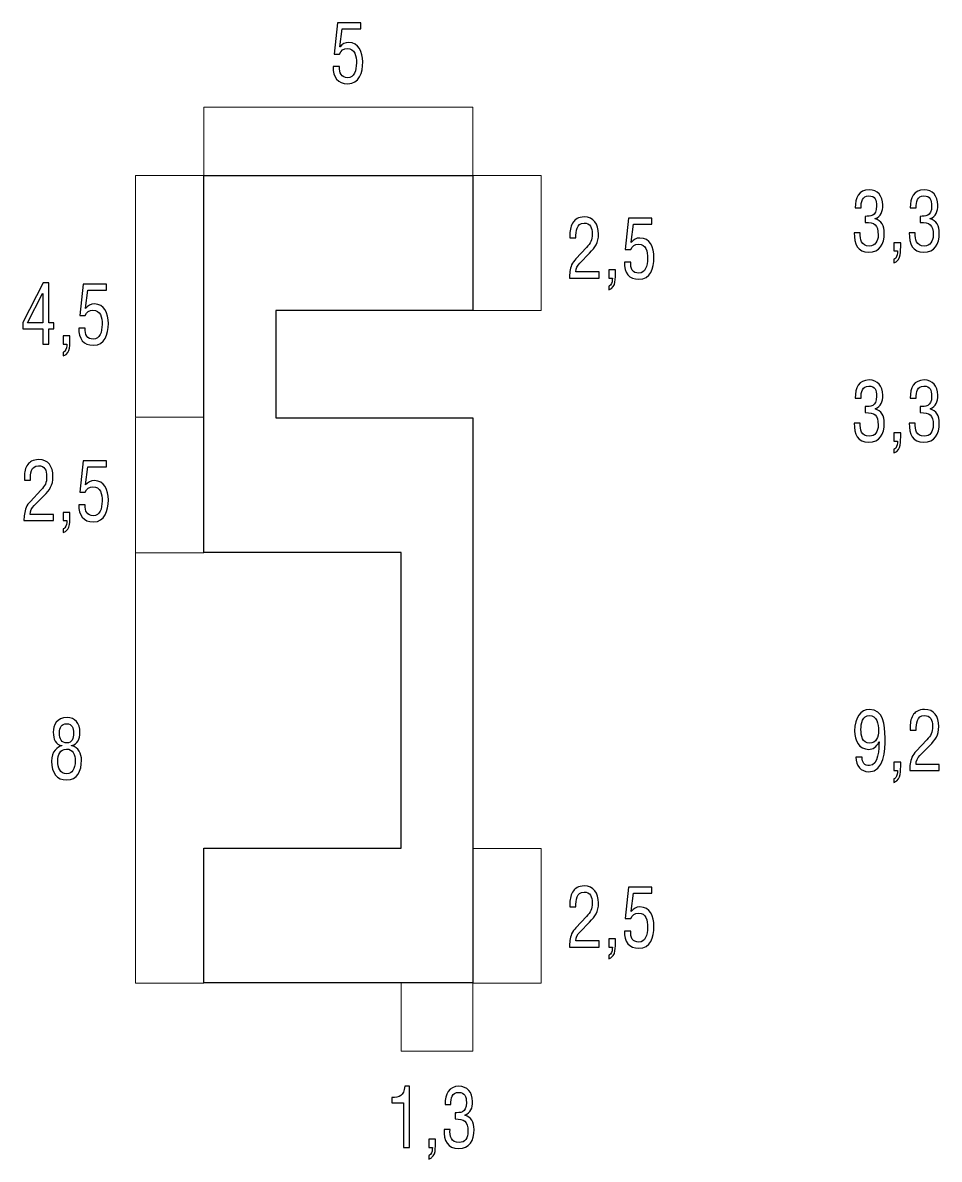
# Model space of a CAD drawing. Header units: millimetres. Extents: x -187 to 68, y -53 to 125.
# Drawn here: x -35.08 to -11.28, y 95.48 to 124.99 of the extents above; entities that cross this region are included whole.
import ezdxf

# ---------------------------------------------------------------- set-up
doc = ezdxf.new("R2010")
doc.units = ezdxf.units.MM
doc.header["$MEASUREMENT"] = 0
doc.layers.add('ESQUEMA', color=7, linetype='Continuous')

msp = doc.modelspace()

# ---------------------------------------------------------------- linework, layer by layer
at = {"layer": 'ESQUEMA', "color": 250}
for points, knots in [([(-26.8567, 123.8543), (-26.8641, 123.685), (-26.807, 123.5668), (-26.6451, 123.5668), (-26.6451, 123.5668), (-26.4775, 123.5668), (-26.4165, 123.7527), (-26.4165, 123.9496), (-26.4165, 123.9496), (-26.4165, 124.1316), (-26.4525, 124.3218), (-26.6549, 124.3218), (-26.6549, 124.3218), (-26.7498, 124.3218), (-26.8169, 124.2752), (-26.8546, 124.1778), (-26.8546, 124.1778), (-26.8546, 124.1778), (-26.9961, 124.1778), (-26.9961, 124.1778), (-26.9961, 124.1778), (-26.9961, 124.1778), (-26.9118, 124.9945), (-26.9118, 124.9945), (-26.9118, 124.9945), (-26.9118, 124.9945), (-26.3043, 124.9945), (-26.3043, 124.9945), (-26.3043, 124.9945), (-26.3043, 124.9945), (-26.3043, 124.8358), (-26.3043, 124.8358), (-26.3043, 124.8358), (-26.3043, 124.8358), (-26.7844, 124.8358), (-26.7844, 124.8358), (-26.7844, 124.8358), (-26.7844, 124.8358), (-26.8472, 124.3704), (-26.8472, 124.3704), (-26.8472, 124.3704), (-26.8472, 124.3704), (-26.8433, 124.3662), (-26.8433, 124.3662), (-26.8433, 124.3662), (-26.7805, 124.4424), (-26.716, 124.4805), (-26.6165, 124.4805), (-26.6165, 124.4805), (-26.3537, 124.4784), (-26.2524, 124.2353), (-26.2524, 123.9771), (-26.2524, 123.9771), (-26.2524, 123.6956), (-26.3459, 123.4081), (-26.6415, 123.4081), (-26.6415, 123.4081), (-26.8945, 123.4081), (-27.0321, 123.5749), (-27.0208, 123.8543), (-27.0208, 123.8543), (-27.0208, 123.8543), (-26.8567, 123.8543), (-26.8567, 123.8543)], [0, 0, 0, 0, 0.0588235, 0.0588235, 0.0588235, 0.0588235, 0.1176471, 0.1176471, 0.1176471, 0.1176471, 0.1764706, 0.1764706, 0.1764706, 0.1764706, 0.2352941, 0.2352941, 0.2352941, 0.2352941, 0.2941176, 0.2941176, 0.2941176, 0.2941176, 0.3529412, 0.3529412, 0.3529412, 0.3529412, 0.4117647, 0.4117647, 0.4117647, 0.4117647, 0.4705882, 0.4705882, 0.4705882, 0.4705882, 0.5294118, 0.5294118, 0.5294118, 0.5294118, 0.5882353, 0.5882353, 0.5882353, 0.5882353, 0.6470588, 0.6470588, 0.6470588, 0.6470588, 0.7058824, 0.7058824, 0.7058824, 0.7058824, 0.7647059, 0.7647059, 0.7647059, 0.7647059, 0.8235294, 0.8235294, 0.8235294, 0.8235294, 0.8823529, 0.8823529, 0.8823529, 0.8823529, 1, 1, 1, 1]), ([(-23.3896, 121.0247), (-23.3896, 121.0247), (-30.3802, 121.0247), (-30.3802, 121.0247), (-30.3802, 121.0247), (-30.3802, 121.0247), (-30.3802, 111.2319), (-30.3802, 111.2319), (-30.3802, 111.2319), (-30.3802, 111.2319), (-25.254, 111.2319), (-25.254, 111.2319), (-25.254, 111.2319), (-25.254, 111.2319), (-25.254, 103.553), (-25.254, 103.553), (-25.254, 103.553), (-25.254, 103.553), (-30.3802, 103.553), (-30.3802, 103.553), (-30.3802, 103.553), (-30.3802, 103.553), (-30.3802, 100.0549), (-30.3802, 100.0549), (-30.3802, 100.0549), (-30.3802, 100.0549), (-23.3903, 100.0549), (-23.3903, 100.0549), (-23.3903, 100.0549), (-23.3903, 100.0549), (-23.3903, 114.7336), (-23.3903, 114.7336), (-23.3903, 114.7336), (-23.3903, 114.7336), (-28.5119, 114.7336), (-28.5119, 114.7336), (-28.5119, 114.7336), (-28.5119, 114.7336), (-28.5119, 117.5198), (-28.5119, 117.5198), (-28.5119, 117.5198), (-28.5119, 117.5198), (-23.3896, 117.5198), (-23.3896, 117.5198), (-23.3896, 117.5198), (-23.3896, 117.5198), (-23.3896, 121.0247), (-23.3896, 121.0247)], [0, 0, 0, 0, 0.0769231, 0.0769231, 0.0769231, 0.0769231, 0.1538462, 0.1538462, 0.1538462, 0.1538462, 0.2307692, 0.2307692, 0.2307692, 0.2307692, 0.3076923, 0.3076923, 0.3076923, 0.3076923, 0.3846154, 0.3846154, 0.3846154, 0.3846154, 0.4615385, 0.4615385, 0.4615385, 0.4615385, 0.5384615, 0.5384615, 0.5384615, 0.5384615, 0.6153846, 0.6153846, 0.6153846, 0.6153846, 0.6923077, 0.6923077, 0.6923077, 0.6923077, 0.7692308, 0.7692308, 0.7692308, 0.7692308, 0.8461538, 0.8461538, 0.8461538, 0.8461538, 1, 1, 1, 1]), ([(-13.2014, 119.9652), (-13.0758, 119.9736), (-12.9061, 119.944), (-12.9061, 120.2361), (-12.9061, 120.2361), (-12.9061, 120.3906), (-12.9478, 120.4961), (-13.1062, 120.4961), (-13.1062, 120.4961), (-13.2854, 120.4961), (-13.3101, 120.3479), (-13.3101, 120.1853), (-13.3101, 120.1853), (-13.3101, 120.1853), (-13.4603, 120.1853), (-13.4603, 120.1853), (-13.4603, 120.1853), (-13.4681, 120.4516), (-13.3616, 120.6548), (-13.1023, 120.6548), (-13.1023, 120.6548), (-12.8888, 120.6548), (-12.746, 120.5003), (-12.746, 120.2611), (-12.746, 120.2611), (-12.746, 120.09), (-12.7936, 119.9652), (-12.946, 119.9059), (-12.946, 119.9059), (-12.946, 119.9059), (-12.946, 119.9017), (-12.946, 119.9017), (-12.946, 119.9017), (-12.7805, 119.8614), (-12.7082, 119.7154), (-12.7082, 119.5358), (-12.7082, 119.5358), (-12.7082, 119.2395), (-12.8261, 119.0366), (-13.11, 119.0366), (-13.11, 119.0366), (-13.3958, 119.0366), (-13.4928, 119.2458), (-13.4875, 119.5337), (-13.4875, 119.5337), (-13.4875, 119.5337), (-13.3309, 119.5337), (-13.3309, 119.5337), (-13.3309, 119.5337), (-13.3443, 119.3644), (-13.3005, 119.195), (-13.0966, 119.195), (-13.0966, 119.195), (-12.9404, 119.195), (-12.8663, 119.3157), (-12.8663, 119.4787), (-12.8663, 119.4787), (-12.8663, 119.7556), (-12.9612, 119.8085), (-13.2014, 119.8064), (-13.2014, 119.8064), (-13.2014, 119.8064), (-13.2014, 119.9652), (-13.2014, 119.9652)], [0, 0, 0, 0, 0.0588235, 0.0588235, 0.0588235, 0.0588235, 0.1176471, 0.1176471, 0.1176471, 0.1176471, 0.1764706, 0.1764706, 0.1764706, 0.1764706, 0.2352941, 0.2352941, 0.2352941, 0.2352941, 0.2941176, 0.2941176, 0.2941176, 0.2941176, 0.3529412, 0.3529412, 0.3529412, 0.3529412, 0.4117647, 0.4117647, 0.4117647, 0.4117647, 0.4705882, 0.4705882, 0.4705882, 0.4705882, 0.5294118, 0.5294118, 0.5294118, 0.5294118, 0.5882353, 0.5882353, 0.5882353, 0.5882353, 0.6470588, 0.6470588, 0.6470588, 0.6470588, 0.7058824, 0.7058824, 0.7058824, 0.7058824, 0.7647059, 0.7647059, 0.7647059, 0.7647059, 0.8235294, 0.8235294, 0.8235294, 0.8235294, 0.8823529, 0.8823529, 0.8823529, 0.8823529, 1, 1, 1, 1]), ([(-11.7727, 119.9652), (-11.6471, 119.9736), (-11.4775, 119.944), (-11.4775, 120.2361), (-11.4775, 120.2361), (-11.4775, 120.3906), (-11.5191, 120.4961), (-11.6771, 120.4961), (-11.6771, 120.4961), (-11.8563, 120.4961), (-11.8814, 120.3479), (-11.8814, 120.1853), (-11.8814, 120.1853), (-11.8814, 120.1853), (-12.0317, 120.1853), (-12.0317, 120.1853), (-12.0317, 120.1853), (-12.0394, 120.4516), (-11.9329, 120.6548), (-11.6736, 120.6548), (-11.6736, 120.6548), (-11.4602, 120.6548), (-11.3173, 120.5003), (-11.3173, 120.2611), (-11.3173, 120.2611), (-11.3173, 120.09), (-11.3649, 119.9652), (-11.5173, 119.9059), (-11.5173, 119.9059), (-11.5173, 119.9059), (-11.5173, 119.9017), (-11.5173, 119.9017), (-11.5173, 119.9017), (-11.3519, 119.8614), (-11.2792, 119.7154), (-11.2792, 119.5358), (-11.2792, 119.5358), (-11.2792, 119.2395), (-11.3974, 119.0366), (-11.681, 119.0366), (-11.681, 119.0366), (-11.9671, 119.0366), (-12.0641, 119.2458), (-12.0588, 119.5337), (-12.0588, 119.5337), (-12.0588, 119.5337), (-11.9022, 119.5337), (-11.9022, 119.5337), (-11.9022, 119.5337), (-11.9156, 119.3644), (-11.8719, 119.195), (-11.668, 119.195), (-11.668, 119.195), (-11.5117, 119.195), (-11.4372, 119.3157), (-11.4372, 119.4787), (-11.4372, 119.4787), (-11.4372, 119.7556), (-11.5325, 119.8085), (-11.7727, 119.8064), (-11.7727, 119.8064), (-11.7727, 119.8064), (-11.7727, 119.9652), (-11.7727, 119.9652)], [0, 0, 0, 0, 0.0588235, 0.0588235, 0.0588235, 0.0588235, 0.1176471, 0.1176471, 0.1176471, 0.1176471, 0.1764706, 0.1764706, 0.1764706, 0.1764706, 0.2352941, 0.2352941, 0.2352941, 0.2352941, 0.2941176, 0.2941176, 0.2941176, 0.2941176, 0.3529412, 0.3529412, 0.3529412, 0.3529412, 0.4117647, 0.4117647, 0.4117647, 0.4117647, 0.4705882, 0.4705882, 0.4705882, 0.4705882, 0.5294118, 0.5294118, 0.5294118, 0.5294118, 0.5882353, 0.5882353, 0.5882353, 0.5882353, 0.6470588, 0.6470588, 0.6470588, 0.6470588, 0.7058824, 0.7058824, 0.7058824, 0.7058824, 0.7647059, 0.7647059, 0.7647059, 0.7647059, 0.8235294, 0.8235294, 0.8235294, 0.8235294, 0.8823529, 0.8823529, 0.8823529, 0.8823529, 1, 1, 1, 1]), ([(-20.6173, 118.752), (-20.6858, 118.6843), (-20.7165, 118.6208), (-20.7203, 118.5213), (-20.7203, 118.5213), (-20.7203, 118.5213), (-20.1164, 118.5213), (-20.1164, 118.5213), (-20.1164, 118.5213), (-20.1164, 118.5213), (-20.1164, 118.3625), (-20.1164, 118.3625), (-20.1164, 118.3625), (-20.1164, 118.3625), (-20.8844, 118.3625), (-20.8844, 118.3625), (-20.8844, 118.3625), (-20.8823, 118.4768), (-20.8689, 118.5932), (-20.8272, 118.7054), (-20.8272, 118.7054), (-20.8061, 118.7605), (-20.7567, 118.8197), (-20.7143, 118.8638), (-20.7143, 118.8638), (-20.7143, 118.8638), (-20.442, 119.1559), (-20.442, 119.1559), (-20.442, 119.1559), (-20.3316, 119.2745), (-20.2935, 119.338), (-20.2935, 119.5115), (-20.2935, 119.5115), (-20.2935, 119.672), (-20.3432, 119.7906), (-20.5051, 119.7906), (-20.5051, 119.7906), (-20.7013, 119.7906), (-20.7182, 119.5768), (-20.7143, 119.4099), (-20.7143, 119.4099), (-20.7143, 119.4099), (-20.8727, 119.4099), (-20.8727, 119.4099), (-20.8727, 119.4099), (-20.8727, 119.4099), (-20.8727, 119.5073), (-20.8727, 119.5073), (-20.8727, 119.5073), (-20.8727, 119.6234), (-20.8459, 119.7334), (-20.7814, 119.8244), (-20.7814, 119.8244), (-20.7376, 119.8752), (-20.6572, 119.9493), (-20.4974, 119.9493), (-20.4974, 119.9493), (-20.2536, 119.9493), (-20.1294, 119.7694), (-20.1294, 119.5073), (-20.1294, 119.5073), (-20.1294, 119.2745), (-20.2134, 119.1602), (-20.3602, 119.012), (-20.3602, 119.012), (-20.3602, 119.012), (-20.6173, 118.752), (-20.6173, 118.752)], [0, 0, 0, 0, 0.0555556, 0.0555556, 0.0555556, 0.0555556, 0.1111111, 0.1111111, 0.1111111, 0.1111111, 0.1666667, 0.1666667, 0.1666667, 0.1666667, 0.2222222, 0.2222222, 0.2222222, 0.2222222, 0.2777778, 0.2777778, 0.2777778, 0.2777778, 0.3333333, 0.3333333, 0.3333333, 0.3333333, 0.3888889, 0.3888889, 0.3888889, 0.3888889, 0.4444444, 0.4444444, 0.4444444, 0.4444444, 0.5, 0.5, 0.5, 0.5, 0.5555556, 0.5555556, 0.5555556, 0.5555556, 0.6111111, 0.6111111, 0.6111111, 0.6111111, 0.6666667, 0.6666667, 0.6666667, 0.6666667, 0.7222222, 0.7222222, 0.7222222, 0.7222222, 0.7777778, 0.7777778, 0.7777778, 0.7777778, 0.8333333, 0.8333333, 0.8333333, 0.8333333, 0.8888889, 0.8888889, 0.8888889, 0.8888889, 1, 1, 1, 1]), ([(-19.2934, 118.7773), (-19.3008, 118.608), (-19.2436, 118.4898), (-19.0817, 118.4898), (-19.0817, 118.4898), (-18.9145, 118.4898), (-18.8534, 118.6757), (-18.8534, 118.8725), (-18.8534, 118.8725), (-18.8534, 119.0546), (-18.8894, 119.2447), (-19.0916, 119.2447), (-19.0916, 119.2447), (-19.1868, 119.2447), (-19.2535, 119.1981), (-19.2916, 119.1008), (-19.2916, 119.1008), (-19.2916, 119.1008), (-19.4327, 119.1008), (-19.4327, 119.1008), (-19.4327, 119.1008), (-19.4327, 119.1008), (-19.3487, 119.9175), (-19.3487, 119.9175), (-19.3487, 119.9175), (-19.3487, 119.9175), (-18.7409, 119.9175), (-18.7409, 119.9175), (-18.7409, 119.9175), (-18.7409, 119.9175), (-18.7409, 119.7587), (-18.7409, 119.7587), (-18.7409, 119.7587), (-18.7409, 119.7587), (-19.221, 119.7587), (-19.221, 119.7587), (-19.221, 119.7587), (-19.221, 119.7587), (-19.2842, 119.2934), (-19.2842, 119.2934), (-19.2842, 119.2934), (-19.2842, 119.2934), (-19.2803, 119.2892), (-19.2803, 119.2892), (-19.2803, 119.2892), (-19.2172, 119.3654), (-19.1526, 119.4035), (-19.0531, 119.4035), (-19.0531, 119.4035), (-18.7903, 119.4013), (-18.6894, 119.1583), (-18.6894, 118.9001), (-18.6894, 118.9001), (-18.6894, 118.6185), (-18.7829, 118.331), (-19.0782, 118.331), (-19.0782, 118.331), (-19.3315, 118.331), (-19.4687, 118.4979), (-19.4574, 118.7773), (-19.4574, 118.7773), (-19.4574, 118.7773), (-19.2934, 118.7773), (-19.2934, 118.7773)], [0, 0, 0, 0, 0.0588235, 0.0588235, 0.0588235, 0.0588235, 0.1176471, 0.1176471, 0.1176471, 0.1176471, 0.1764706, 0.1764706, 0.1764706, 0.1764706, 0.2352941, 0.2352941, 0.2352941, 0.2352941, 0.2941176, 0.2941176, 0.2941176, 0.2941176, 0.3529412, 0.3529412, 0.3529412, 0.3529412, 0.4117647, 0.4117647, 0.4117647, 0.4117647, 0.4705882, 0.4705882, 0.4705882, 0.4705882, 0.5294118, 0.5294118, 0.5294118, 0.5294118, 0.5882353, 0.5882353, 0.5882353, 0.5882353, 0.6470588, 0.6470588, 0.6470588, 0.6470588, 0.7058824, 0.7058824, 0.7058824, 0.7058824, 0.7647059, 0.7647059, 0.7647059, 0.7647059, 0.8235294, 0.8235294, 0.8235294, 0.8235294, 0.8823529, 0.8823529, 0.8823529, 0.8823529, 1, 1, 1, 1]), ([(-12.4549, 119.0682), (-12.4549, 119.0682), (-12.4549, 119.2799), (-12.4549, 119.2799), (-12.4549, 119.2799), (-12.4549, 119.2799), (-12.2813, 119.2799), (-12.2813, 119.2799), (-12.2813, 119.2799), (-12.2813, 119.2457), (-12.2795, 119.1106), (-12.2869, 119.0301), (-12.2869, 119.0301), (-12.2887, 118.9433), (-12.312, 118.8544), (-12.3804, 118.8015), (-12.3804, 118.8015), (-12.4016, 118.7825), (-12.4281, 118.7698), (-12.4549, 118.7595), (-12.4549, 118.7595), (-12.4549, 118.7595), (-12.4549, 118.8544), (-12.4549, 118.8544), (-12.4549, 118.8544), (-12.4415, 118.8566), (-12.4224, 118.8671), (-12.4108, 118.882), (-12.4108, 118.882), (-12.3691, 118.9328), (-12.3614, 119.0026), (-12.3614, 119.0682), (-12.3614, 119.0682), (-12.3614, 119.0682), (-12.4549, 119.0682), (-12.4549, 119.0682)], [0, 0, 0, 0, 0.1, 0.1, 0.1, 0.1, 0.2, 0.2, 0.2, 0.2, 0.3, 0.3, 0.3, 0.3, 0.4, 0.4, 0.4, 0.4, 0.5, 0.5, 0.5, 0.5, 0.6, 0.6, 0.6, 0.6, 0.7, 0.7, 0.7, 0.7, 0.8, 0.8, 0.8, 0.8, 1, 1, 1, 1]), ([(-19.8632, 118.3627), (-19.8632, 118.3627), (-19.8632, 118.5743), (-19.8632, 118.5743), (-19.8632, 118.5743), (-19.8632, 118.5743), (-19.6896, 118.5743), (-19.6896, 118.5743), (-19.6896, 118.5743), (-19.6896, 118.5401), (-19.6879, 118.405), (-19.6953, 118.3246), (-19.6953, 118.3246), (-19.697, 118.2378), (-19.7203, 118.1489), (-19.7888, 118.096), (-19.7888, 118.096), (-19.8099, 118.0769), (-19.8364, 118.0642), (-19.8632, 118.054), (-19.8632, 118.054), (-19.8632, 118.054), (-19.8632, 118.1489), (-19.8632, 118.1489), (-19.8632, 118.1489), (-19.8498, 118.151), (-19.8307, 118.1616), (-19.8191, 118.1764), (-19.8191, 118.1764), (-19.7775, 118.2272), (-19.7697, 118.297), (-19.7697, 118.3627), (-19.7697, 118.3627), (-19.7697, 118.3627), (-19.8632, 118.3627), (-19.8632, 118.3627)], [0, 0, 0, 0, 0.1, 0.1, 0.1, 0.1, 0.2, 0.2, 0.2, 0.2, 0.3, 0.3, 0.3, 0.3, 0.4, 0.4, 0.4, 0.4, 0.5, 0.5, 0.5, 0.5, 0.6, 0.6, 0.6, 0.6, 0.7, 0.7, 0.7, 0.7, 0.8, 0.8, 0.8, 0.8, 1, 1, 1, 1]), ([(-34.5501, 118.2353), (-34.5501, 118.2353), (-34.4054, 118.2353), (-34.4054, 118.2353), (-34.4054, 118.2353), (-34.4054, 118.2353), (-34.4054, 117.203), (-34.4054, 117.203), (-34.4054, 117.203), (-34.4054, 117.203), (-34.2774, 117.203), (-34.2774, 117.203), (-34.2774, 117.203), (-34.2774, 117.203), (-34.2774, 117.0443), (-34.2774, 117.0443), (-34.2774, 117.0443), (-34.2774, 117.0443), (-34.4054, 117.0443), (-34.4054, 117.0443), (-34.4054, 117.0443), (-34.4054, 117.0443), (-34.4054, 116.6488), (-34.4054, 116.6488), (-34.4054, 116.6488), (-34.4054, 116.6488), (-34.5635, 116.6488), (-34.5635, 116.6488), (-34.5635, 116.6488), (-34.5635, 116.6488), (-34.5635, 117.0443), (-34.5635, 117.0443), (-34.5635, 117.0443), (-34.5635, 117.0443), (-35.0835, 117.0443), (-35.0835, 117.0443), (-35.0835, 117.0443), (-35.0835, 117.0443), (-35.0835, 117.2073), (-35.0835, 117.2073), (-35.0835, 117.2073), (-35.0835, 117.2073), (-34.5501, 118.2353), (-34.5501, 118.2353)], [0, 0, 0, 0, 0.0833333, 0.0833333, 0.0833333, 0.0833333, 0.1666667, 0.1666667, 0.1666667, 0.1666667, 0.25, 0.25, 0.25, 0.25, 0.3333333, 0.3333333, 0.3333333, 0.3333333, 0.4166667, 0.4166667, 0.4166667, 0.4166667, 0.5, 0.5, 0.5, 0.5, 0.5833333, 0.5833333, 0.5833333, 0.5833333, 0.6666667, 0.6666667, 0.6666667, 0.6666667, 0.75, 0.75, 0.75, 0.75, 0.8333333, 0.8333333, 0.8333333, 0.8333333, 1, 1, 1, 1]), ([(-33.4624, 117.0634), (-33.4698, 116.894), (-33.4126, 116.7758), (-33.2507, 116.7758), (-33.2507, 116.7758), (-33.0835, 116.7758), (-33.0224, 116.9618), (-33.0224, 117.1586), (-33.0224, 117.1586), (-33.0224, 117.3406), (-33.0584, 117.5308), (-33.2606, 117.5308), (-33.2606, 117.5308), (-33.3558, 117.5308), (-33.4225, 117.4842), (-33.4606, 117.3868), (-33.4606, 117.3868), (-33.4606, 117.3868), (-33.6017, 117.3868), (-33.6017, 117.3868), (-33.6017, 117.3868), (-33.6017, 117.3868), (-33.5177, 118.2035), (-33.5177, 118.2035), (-33.5177, 118.2035), (-33.5177, 118.2035), (-32.9099, 118.2035), (-32.9099, 118.2035), (-32.9099, 118.2035), (-32.9099, 118.2035), (-32.9099, 118.0448), (-32.9099, 118.0448), (-32.9099, 118.0448), (-32.9099, 118.0448), (-33.39, 118.0448), (-33.39, 118.0448), (-33.39, 118.0448), (-33.39, 118.0448), (-33.4532, 117.5795), (-33.4532, 117.5795), (-33.4532, 117.5795), (-33.4532, 117.5795), (-33.4493, 117.5752), (-33.4493, 117.5752), (-33.4493, 117.5752), (-33.3862, 117.6514), (-33.3216, 117.6895), (-33.2221, 117.6895), (-33.2221, 117.6895), (-32.9593, 117.6874), (-32.8584, 117.4444), (-32.8584, 117.1861), (-32.8584, 117.1861), (-32.8584, 116.9046), (-32.9519, 116.6171), (-33.2472, 116.6171), (-33.2472, 116.6171), (-33.5005, 116.6171), (-33.6377, 116.784), (-33.6264, 117.0634), (-33.6264, 117.0634), (-33.6264, 117.0634), (-33.4624, 117.0634), (-33.4624, 117.0634)], [0, 0, 0, 0, 0.0588235, 0.0588235, 0.0588235, 0.0588235, 0.1176471, 0.1176471, 0.1176471, 0.1176471, 0.1764706, 0.1764706, 0.1764706, 0.1764706, 0.2352941, 0.2352941, 0.2352941, 0.2352941, 0.2941176, 0.2941176, 0.2941176, 0.2941176, 0.3529412, 0.3529412, 0.3529412, 0.3529412, 0.4117647, 0.4117647, 0.4117647, 0.4117647, 0.4705882, 0.4705882, 0.4705882, 0.4705882, 0.5294118, 0.5294118, 0.5294118, 0.5294118, 0.5882353, 0.5882353, 0.5882353, 0.5882353, 0.6470588, 0.6470588, 0.6470588, 0.6470588, 0.7058824, 0.7058824, 0.7058824, 0.7058824, 0.7647059, 0.7647059, 0.7647059, 0.7647059, 0.8235294, 0.8235294, 0.8235294, 0.8235294, 0.8823529, 0.8823529, 0.8823529, 0.8823529, 1, 1, 1, 1]), ([(-34.9579, 117.203), (-34.9579, 117.203), (-34.5635, 117.203), (-34.5635, 117.203), (-34.5635, 117.203), (-34.5635, 117.203), (-34.5635, 117.9601), (-34.5635, 117.9601), (-34.5635, 117.9601), (-34.5635, 117.9601), (-34.5674, 117.9601), (-34.5674, 117.9601), (-34.5674, 117.9601), (-34.5674, 117.9601), (-34.9579, 117.203), (-34.9579, 117.203)], [0, 0, 0, 0, 0.2, 0.2, 0.2, 0.2, 0.4, 0.4, 0.4, 0.4, 0.6, 0.6, 0.6, 0.6, 1, 1, 1, 1]), ([(-34.0322, 116.6487), (-34.0322, 116.6487), (-34.0322, 116.8604), (-34.0322, 116.8604), (-34.0322, 116.8604), (-34.0322, 116.8604), (-33.8586, 116.8604), (-33.8586, 116.8604), (-33.8586, 116.8604), (-33.8586, 116.8262), (-33.8568, 116.6911), (-33.8642, 116.6106), (-33.8642, 116.6106), (-33.866, 116.5238), (-33.8893, 116.4349), (-33.9577, 116.382), (-33.9577, 116.382), (-33.9789, 116.363), (-34.0054, 116.3503), (-34.0322, 116.34), (-34.0322, 116.34), (-34.0322, 116.34), (-34.0322, 116.4349), (-34.0322, 116.4349), (-34.0322, 116.4349), (-34.0188, 116.4371), (-33.9997, 116.4476), (-33.9881, 116.4625), (-33.9881, 116.4625), (-33.9464, 116.5133), (-33.9387, 116.5831), (-33.9387, 116.6487), (-33.9387, 116.6487), (-33.9387, 116.6487), (-34.0322, 116.6487), (-34.0322, 116.6487)], [0, 0, 0, 0, 0.1, 0.1, 0.1, 0.1, 0.2, 0.2, 0.2, 0.2, 0.3, 0.3, 0.3, 0.3, 0.4, 0.4, 0.4, 0.4, 0.5, 0.5, 0.5, 0.5, 0.6, 0.6, 0.6, 0.6, 0.7, 0.7, 0.7, 0.7, 0.8, 0.8, 0.8, 0.8, 1, 1, 1, 1]), ([(-13.2014, 115.0263), (-13.0758, 115.0347), (-12.9061, 115.0051), (-12.9061, 115.2972), (-12.9061, 115.2972), (-12.9061, 115.4517), (-12.9478, 115.5572), (-13.1062, 115.5572), (-13.1062, 115.5572), (-13.2854, 115.5572), (-13.3101, 115.409), (-13.3101, 115.2464), (-13.3101, 115.2464), (-13.3101, 115.2464), (-13.4603, 115.2464), (-13.4603, 115.2464), (-13.4603, 115.2464), (-13.4681, 115.5127), (-13.3616, 115.7159), (-13.1023, 115.7159), (-13.1023, 115.7159), (-12.8888, 115.7159), (-12.746, 115.5614), (-12.746, 115.3222), (-12.746, 115.3222), (-12.746, 115.1511), (-12.7936, 115.0263), (-12.946, 114.967), (-12.946, 114.967), (-12.946, 114.967), (-12.946, 114.9628), (-12.946, 114.9628), (-12.946, 114.9628), (-12.7805, 114.9225), (-12.7082, 114.7765), (-12.7082, 114.5969), (-12.7082, 114.5969), (-12.7082, 114.3006), (-12.8261, 114.0978), (-13.11, 114.0978), (-13.11, 114.0978), (-13.3958, 114.0978), (-13.4928, 114.307), (-13.4875, 114.5948), (-13.4875, 114.5948), (-13.4875, 114.5948), (-13.3309, 114.5948), (-13.3309, 114.5948), (-13.3309, 114.5948), (-13.3443, 114.4255), (-13.3005, 114.2562), (-13.0966, 114.2562), (-13.0966, 114.2562), (-12.9404, 114.2562), (-12.8663, 114.3768), (-12.8663, 114.5398), (-12.8663, 114.5398), (-12.8663, 114.8167), (-12.9612, 114.8696), (-13.2014, 114.8675), (-13.2014, 114.8675), (-13.2014, 114.8675), (-13.2014, 115.0263), (-13.2014, 115.0263)], [0, 0, 0, 0, 0.0588235, 0.0588235, 0.0588235, 0.0588235, 0.1176471, 0.1176471, 0.1176471, 0.1176471, 0.1764706, 0.1764706, 0.1764706, 0.1764706, 0.2352941, 0.2352941, 0.2352941, 0.2352941, 0.2941176, 0.2941176, 0.2941176, 0.2941176, 0.3529412, 0.3529412, 0.3529412, 0.3529412, 0.4117647, 0.4117647, 0.4117647, 0.4117647, 0.4705882, 0.4705882, 0.4705882, 0.4705882, 0.5294118, 0.5294118, 0.5294118, 0.5294118, 0.5882353, 0.5882353, 0.5882353, 0.5882353, 0.6470588, 0.6470588, 0.6470588, 0.6470588, 0.7058824, 0.7058824, 0.7058824, 0.7058824, 0.7647059, 0.7647059, 0.7647059, 0.7647059, 0.8235294, 0.8235294, 0.8235294, 0.8235294, 0.8823529, 0.8823529, 0.8823529, 0.8823529, 1, 1, 1, 1]), ([(-11.7727, 115.0263), (-11.6471, 115.0347), (-11.4775, 115.0051), (-11.4775, 115.2972), (-11.4775, 115.2972), (-11.4775, 115.4517), (-11.5191, 115.5572), (-11.6771, 115.5572), (-11.6771, 115.5572), (-11.8563, 115.5572), (-11.8814, 115.409), (-11.8814, 115.2464), (-11.8814, 115.2464), (-11.8814, 115.2464), (-12.0317, 115.2464), (-12.0317, 115.2464), (-12.0317, 115.2464), (-12.0394, 115.5127), (-11.9329, 115.7159), (-11.6736, 115.7159), (-11.6736, 115.7159), (-11.4602, 115.7159), (-11.3173, 115.5614), (-11.3173, 115.3222), (-11.3173, 115.3222), (-11.3173, 115.1511), (-11.3649, 115.0263), (-11.5173, 114.967), (-11.5173, 114.967), (-11.5173, 114.967), (-11.5173, 114.9628), (-11.5173, 114.9628), (-11.5173, 114.9628), (-11.3519, 114.9225), (-11.2792, 114.7765), (-11.2792, 114.5969), (-11.2792, 114.5969), (-11.2792, 114.3006), (-11.3974, 114.0978), (-11.681, 114.0978), (-11.681, 114.0978), (-11.9671, 114.0978), (-12.0641, 114.307), (-12.0588, 114.5948), (-12.0588, 114.5948), (-12.0588, 114.5948), (-11.9022, 114.5948), (-11.9022, 114.5948), (-11.9022, 114.5948), (-11.9156, 114.4255), (-11.8719, 114.2562), (-11.668, 114.2562), (-11.668, 114.2562), (-11.5117, 114.2562), (-11.4372, 114.3768), (-11.4372, 114.5398), (-11.4372, 114.5398), (-11.4372, 114.8167), (-11.5325, 114.8696), (-11.7727, 114.8675), (-11.7727, 114.8675), (-11.7727, 114.8675), (-11.7727, 115.0263), (-11.7727, 115.0263)], [0, 0, 0, 0, 0.0588235, 0.0588235, 0.0588235, 0.0588235, 0.1176471, 0.1176471, 0.1176471, 0.1176471, 0.1764706, 0.1764706, 0.1764706, 0.1764706, 0.2352941, 0.2352941, 0.2352941, 0.2352941, 0.2941176, 0.2941176, 0.2941176, 0.2941176, 0.3529412, 0.3529412, 0.3529412, 0.3529412, 0.4117647, 0.4117647, 0.4117647, 0.4117647, 0.4705882, 0.4705882, 0.4705882, 0.4705882, 0.5294118, 0.5294118, 0.5294118, 0.5294118, 0.5882353, 0.5882353, 0.5882353, 0.5882353, 0.6470588, 0.6470588, 0.6470588, 0.6470588, 0.7058824, 0.7058824, 0.7058824, 0.7058824, 0.7647059, 0.7647059, 0.7647059, 0.7647059, 0.8235294, 0.8235294, 0.8235294, 0.8235294, 0.8823529, 0.8823529, 0.8823529, 0.8823529, 1, 1, 1, 1]), ([(-12.4549, 114.1293), (-12.4549, 114.1293), (-12.4549, 114.341), (-12.4549, 114.341), (-12.4549, 114.341), (-12.4549, 114.341), (-12.2813, 114.341), (-12.2813, 114.341), (-12.2813, 114.341), (-12.2813, 114.3068), (-12.2795, 114.1717), (-12.2869, 114.0912), (-12.2869, 114.0912), (-12.2887, 114.0044), (-12.312, 113.9155), (-12.3804, 113.8626), (-12.3804, 113.8626), (-12.4016, 113.8436), (-12.4281, 113.8309), (-12.4549, 113.8206), (-12.4549, 113.8206), (-12.4549, 113.8206), (-12.4549, 113.9155), (-12.4549, 113.9155), (-12.4549, 113.9155), (-12.4415, 113.9177), (-12.4224, 113.9282), (-12.4108, 113.9431), (-12.4108, 113.9431), (-12.3691, 113.9939), (-12.3614, 114.0637), (-12.3614, 114.1293), (-12.3614, 114.1293), (-12.3614, 114.1293), (-12.4549, 114.1293), (-12.4549, 114.1293)], [0, 0, 0, 0, 0.1, 0.1, 0.1, 0.1, 0.2, 0.2, 0.2, 0.2, 0.3, 0.3, 0.3, 0.3, 0.4, 0.4, 0.4, 0.4, 0.5, 0.5, 0.5, 0.5, 0.6, 0.6, 0.6, 0.6, 0.7, 0.7, 0.7, 0.7, 0.8, 0.8, 0.8, 0.8, 1, 1, 1, 1]), ([(-34.7863, 112.4519), (-34.8547, 112.3842), (-34.8854, 112.3207), (-34.8893, 112.2212), (-34.8893, 112.2212), (-34.8893, 112.2212), (-34.2853, 112.2212), (-34.2853, 112.2212), (-34.2853, 112.2212), (-34.2853, 112.2212), (-34.2853, 112.0625), (-34.2853, 112.0625), (-34.2853, 112.0625), (-34.2853, 112.0625), (-35.0533, 112.0625), (-35.0533, 112.0625), (-35.0533, 112.0625), (-35.0512, 112.1768), (-35.0378, 112.2932), (-34.9962, 112.4054), (-34.9962, 112.4054), (-34.975, 112.4604), (-34.9256, 112.5197), (-34.8833, 112.5638), (-34.8833, 112.5638), (-34.8833, 112.5638), (-34.611, 112.8559), (-34.611, 112.8559), (-34.611, 112.8559), (-34.5005, 112.9744), (-34.4624, 113.0379), (-34.4624, 113.2115), (-34.4624, 113.2115), (-34.4624, 113.372), (-34.5122, 113.4905), (-34.6741, 113.4905), (-34.6741, 113.4905), (-34.8703, 113.4905), (-34.8872, 113.2767), (-34.8833, 113.1099), (-34.8833, 113.1099), (-34.8833, 113.1099), (-35.0417, 113.1099), (-35.0417, 113.1099), (-35.0417, 113.1099), (-35.0417, 113.1099), (-35.0417, 113.2072), (-35.0417, 113.2072), (-35.0417, 113.2072), (-35.0417, 113.3233), (-35.0149, 113.4334), (-34.9503, 113.5244), (-34.9503, 113.5244), (-34.9066, 113.5752), (-34.8262, 113.6493), (-34.6663, 113.6493), (-34.6663, 113.6493), (-34.4226, 113.6493), (-34.2984, 113.4694), (-34.2984, 113.2072), (-34.2984, 113.2072), (-34.2984, 112.9744), (-34.3824, 112.8601), (-34.5291, 112.7119), (-34.5291, 112.7119), (-34.5291, 112.7119), (-34.7863, 112.4519), (-34.7863, 112.4519)], [0, 0, 0, 0, 0.0555556, 0.0555556, 0.0555556, 0.0555556, 0.1111111, 0.1111111, 0.1111111, 0.1111111, 0.1666667, 0.1666667, 0.1666667, 0.1666667, 0.2222222, 0.2222222, 0.2222222, 0.2222222, 0.2777778, 0.2777778, 0.2777778, 0.2777778, 0.3333333, 0.3333333, 0.3333333, 0.3333333, 0.3888889, 0.3888889, 0.3888889, 0.3888889, 0.4444444, 0.4444444, 0.4444444, 0.4444444, 0.5, 0.5, 0.5, 0.5, 0.5555556, 0.5555556, 0.5555556, 0.5555556, 0.6111111, 0.6111111, 0.6111111, 0.6111111, 0.6666667, 0.6666667, 0.6666667, 0.6666667, 0.7222222, 0.7222222, 0.7222222, 0.7222222, 0.7777778, 0.7777778, 0.7777778, 0.7777778, 0.8333333, 0.8333333, 0.8333333, 0.8333333, 0.8888889, 0.8888889, 0.8888889, 0.8888889, 1, 1, 1, 1]), ([(-33.4624, 112.4772), (-33.4698, 112.3079), (-33.4126, 112.1897), (-33.2507, 112.1897), (-33.2507, 112.1897), (-33.0835, 112.1897), (-33.0224, 112.3756), (-33.0224, 112.5725), (-33.0224, 112.5725), (-33.0224, 112.7545), (-33.0584, 112.9447), (-33.2606, 112.9447), (-33.2606, 112.9447), (-33.3558, 112.9447), (-33.4225, 112.8981), (-33.4606, 112.8007), (-33.4606, 112.8007), (-33.4606, 112.8007), (-33.6017, 112.8007), (-33.6017, 112.8007), (-33.6017, 112.8007), (-33.6017, 112.8007), (-33.5177, 113.6174), (-33.5177, 113.6174), (-33.5177, 113.6174), (-33.5177, 113.6174), (-32.9099, 113.6174), (-32.9099, 113.6174), (-32.9099, 113.6174), (-32.9099, 113.6174), (-32.9099, 113.4587), (-32.9099, 113.4587), (-32.9099, 113.4587), (-32.9099, 113.4587), (-33.39, 113.4587), (-33.39, 113.4587), (-33.39, 113.4587), (-33.39, 113.4587), (-33.4532, 112.9934), (-33.4532, 112.9934), (-33.4532, 112.9934), (-33.4532, 112.9934), (-33.4493, 112.9891), (-33.4493, 112.9891), (-33.4493, 112.9891), (-33.3862, 113.0653), (-33.3216, 113.1034), (-33.2221, 113.1034), (-33.2221, 113.1034), (-32.9593, 113.1013), (-32.8584, 112.8582), (-32.8584, 112.6), (-32.8584, 112.6), (-32.8584, 112.3185), (-32.9519, 112.031), (-33.2472, 112.031), (-33.2472, 112.031), (-33.5005, 112.031), (-33.6377, 112.1978), (-33.6264, 112.4772), (-33.6264, 112.4772), (-33.6264, 112.4772), (-33.4624, 112.4772), (-33.4624, 112.4772)], [0, 0, 0, 0, 0.0588235, 0.0588235, 0.0588235, 0.0588235, 0.1176471, 0.1176471, 0.1176471, 0.1176471, 0.1764706, 0.1764706, 0.1764706, 0.1764706, 0.2352941, 0.2352941, 0.2352941, 0.2352941, 0.2941176, 0.2941176, 0.2941176, 0.2941176, 0.3529412, 0.3529412, 0.3529412, 0.3529412, 0.4117647, 0.4117647, 0.4117647, 0.4117647, 0.4705882, 0.4705882, 0.4705882, 0.4705882, 0.5294118, 0.5294118, 0.5294118, 0.5294118, 0.5882353, 0.5882353, 0.5882353, 0.5882353, 0.6470588, 0.6470588, 0.6470588, 0.6470588, 0.7058824, 0.7058824, 0.7058824, 0.7058824, 0.7647059, 0.7647059, 0.7647059, 0.7647059, 0.8235294, 0.8235294, 0.8235294, 0.8235294, 0.8823529, 0.8823529, 0.8823529, 0.8823529, 1, 1, 1, 1]), ([(-34.0322, 112.0626), (-34.0322, 112.0626), (-34.0322, 112.2743), (-34.0322, 112.2743), (-34.0322, 112.2743), (-34.0322, 112.2743), (-33.8586, 112.2743), (-33.8586, 112.2743), (-33.8586, 112.2743), (-33.8586, 112.2401), (-33.8568, 112.105), (-33.8642, 112.0245), (-33.8642, 112.0245), (-33.866, 111.9377), (-33.8893, 111.8488), (-33.9577, 111.7959), (-33.9577, 111.7959), (-33.9789, 111.7769), (-34.0054, 111.7642), (-34.0322, 111.7539), (-34.0322, 111.7539), (-34.0322, 111.7539), (-34.0322, 111.8488), (-34.0322, 111.8488), (-34.0322, 111.8488), (-34.0188, 111.851), (-33.9997, 111.8615), (-33.9881, 111.8764), (-33.9881, 111.8764), (-33.9464, 111.9272), (-33.9387, 111.997), (-33.9387, 112.0626), (-33.9387, 112.0626), (-33.9387, 112.0626), (-34.0322, 112.0626), (-34.0322, 112.0626)], [0, 0, 0, 0, 0.1, 0.1, 0.1, 0.1, 0.2, 0.2, 0.2, 0.2, 0.3, 0.3, 0.3, 0.3, 0.4, 0.4, 0.4, 0.4, 0.5, 0.5, 0.5, 0.5, 0.6, 0.6, 0.6, 0.6, 0.7, 0.7, 0.7, 0.7, 0.8, 0.8, 0.8, 0.8, 1, 1, 1, 1]), ([(-12.6872, 106.425), (-12.6872, 106.0948), (-12.6985, 105.5427), (-13.1102, 105.5427), (-13.1102, 105.5427), (-13.3215, 105.5427), (-13.4379, 105.693), (-13.4436, 105.9216), (-13.4436, 105.9216), (-13.4436, 105.9216), (-13.2813, 105.9216), (-13.2813, 105.9216), (-13.2813, 105.9216), (-13.2813, 105.7776), (-13.2262, 105.7014), (-13.0908, 105.7014), (-13.0908, 105.7014), (-12.8491, 105.7014), (-12.8505, 106.1477), (-12.8431, 106.317), (-12.8431, 106.317), (-12.8431, 106.317), (-12.847, 106.317), (-12.847, 106.317), (-12.847, 106.317), (-12.9024, 106.1816), (-13.0072, 106.1223), (-13.1102, 106.1223), (-13.1102, 106.1223), (-13.3652, 106.1223), (-13.4778, 106.3509), (-13.4778, 106.6067), (-13.4778, 106.6067), (-13.4778, 106.9453), (-13.3158, 107.1612), (-13.0985, 107.1612), (-13.0985, 107.1612), (-12.7158, 107.1612), (-12.6872, 106.7506), (-12.6872, 106.425)], [0, 0, 0, 0, 0.0909091, 0.0909091, 0.0909091, 0.0909091, 0.1818182, 0.1818182, 0.1818182, 0.1818182, 0.2727273, 0.2727273, 0.2727273, 0.2727273, 0.3636364, 0.3636364, 0.3636364, 0.3636364, 0.4545455, 0.4545455, 0.4545455, 0.4545455, 0.5454545, 0.5454545, 0.5454545, 0.5454545, 0.6363636, 0.6363636, 0.6363636, 0.6363636, 0.7272727, 0.7272727, 0.7272727, 0.7272727, 0.8181818, 0.8181818, 0.8181818, 0.8181818, 1, 1, 1, 1]), ([(-11.7803, 105.9638), (-11.8488, 105.8961), (-11.8794, 105.8326), (-11.8833, 105.7331), (-11.8833, 105.7331), (-11.8833, 105.7331), (-11.279, 105.7331), (-11.279, 105.7331), (-11.279, 105.7331), (-11.279, 105.7331), (-11.279, 105.5743), (-11.279, 105.5743), (-11.279, 105.5743), (-11.279, 105.5743), (-12.047, 105.5743), (-12.047, 105.5743), (-12.047, 105.5743), (-12.0453, 105.6886), (-12.0318, 105.805), (-11.9902, 105.9172), (-11.9902, 105.9172), (-11.9691, 105.9723), (-11.9197, 106.0315), (-11.8773, 106.0756), (-11.8773, 106.0756), (-11.8773, 106.0756), (-11.605, 106.3677), (-11.605, 106.3677), (-11.605, 106.3677), (-11.4942, 106.4863), (-11.4565, 106.5498), (-11.4565, 106.7233), (-11.4565, 106.7233), (-11.4565, 106.8838), (-11.5062, 107.0024), (-11.6681, 107.0024), (-11.6681, 107.0024), (-11.8639, 107.0024), (-11.8812, 106.7886), (-11.8773, 106.6217), (-11.8773, 106.6217), (-11.8773, 106.6217), (-12.0357, 106.6217), (-12.0357, 106.6217), (-12.0357, 106.6217), (-12.0357, 106.6217), (-12.0357, 106.7191), (-12.0357, 106.7191), (-12.0357, 106.7191), (-12.0357, 106.8352), (-12.0089, 106.9452), (-11.9444, 107.0362), (-11.9444, 107.0362), (-11.9006, 107.087), (-11.8202, 107.1611), (-11.6604, 107.1611), (-11.6604, 107.1611), (-11.4166, 107.1611), (-11.2924, 106.9812), (-11.2924, 106.7191), (-11.2924, 106.7191), (-11.2924, 106.4863), (-11.376, 106.372), (-11.5231, 106.2238), (-11.5231, 106.2238), (-11.5231, 106.2238), (-11.7803, 105.9638), (-11.7803, 105.9638)], [0, 0, 0, 0, 0.0555556, 0.0555556, 0.0555556, 0.0555556, 0.1111111, 0.1111111, 0.1111111, 0.1111111, 0.1666667, 0.1666667, 0.1666667, 0.1666667, 0.2222222, 0.2222222, 0.2222222, 0.2222222, 0.2777778, 0.2777778, 0.2777778, 0.2777778, 0.3333333, 0.3333333, 0.3333333, 0.3333333, 0.3888889, 0.3888889, 0.3888889, 0.3888889, 0.4444444, 0.4444444, 0.4444444, 0.4444444, 0.5, 0.5, 0.5, 0.5, 0.5555556, 0.5555556, 0.5555556, 0.5555556, 0.6111111, 0.6111111, 0.6111111, 0.6111111, 0.6666667, 0.6666667, 0.6666667, 0.6666667, 0.7222222, 0.7222222, 0.7222222, 0.7222222, 0.7777778, 0.7777778, 0.7777778, 0.7777778, 0.8333333, 0.8333333, 0.8333333, 0.8333333, 0.8888889, 0.8888889, 0.8888889, 0.8888889, 1, 1, 1, 1]), ([(-34.0644, 106.2186), (-34.2341, 106.2504), (-34.2912, 106.388), (-34.2912, 106.5679), (-34.2912, 106.5679), (-34.2912, 106.7475), (-34.1978, 106.9464), (-33.9293, 106.9464), (-33.9293, 106.9464), (-33.7289, 106.9464), (-33.5973, 106.8152), (-33.5973, 106.5573), (-33.5973, 106.5573), (-33.5973, 106.3964), (-33.6584, 106.2504), (-33.8129, 106.2186), (-33.8129, 106.2186), (-33.8129, 106.2186), (-33.8129, 106.2144), (-33.8129, 106.2144), (-33.8129, 106.2144), (-33.6337, 106.1805), (-33.5575, 106.0112), (-33.5575, 105.838), (-33.5575, 105.838), (-33.5575, 105.5649), (-33.6622, 105.3282), (-33.9385, 105.3282), (-33.9385, 105.3282), (-34.1995, 105.3282), (-34.335, 105.5081), (-34.335, 105.8147), (-34.335, 105.8147), (-34.335, 106.0705), (-34.1822, 106.1911), (-34.0644, 106.2144), (-34.0644, 106.2144), (-34.0644, 106.2144), (-34.0644, 106.2186), (-34.0644, 106.2186)], [0, 0, 0, 0, 0.0909091, 0.0909091, 0.0909091, 0.0909091, 0.1818182, 0.1818182, 0.1818182, 0.1818182, 0.2727273, 0.2727273, 0.2727273, 0.2727273, 0.3636364, 0.3636364, 0.3636364, 0.3636364, 0.4545455, 0.4545455, 0.4545455, 0.4545455, 0.5454545, 0.5454545, 0.5454545, 0.5454545, 0.6363636, 0.6363636, 0.6363636, 0.6363636, 0.7272727, 0.7272727, 0.7272727, 0.7272727, 0.8181818, 0.8181818, 0.8181818, 0.8181818, 1, 1, 1, 1]), ([(-13.0929, 107.0025), (-13.2721, 107.0025), (-13.3137, 106.7993), (-13.3137, 106.6384), (-13.3137, 106.6384), (-13.3137, 106.4733), (-13.276, 106.281), (-13.0908, 106.281), (-13.0908, 106.281), (-12.9116, 106.281), (-12.8583, 106.4461), (-12.8583, 106.6112), (-12.8583, 106.6112), (-12.8583, 106.7802), (-12.9024, 107.0025), (-13.0929, 107.0025)], [0, 0, 0, 0, 0.2, 0.2, 0.2, 0.2, 0.4, 0.4, 0.4, 0.4, 0.6, 0.6, 0.6, 0.6, 1, 1, 1, 1]), ([(-33.9385, 106.2885), (-33.7995, 106.2885), (-33.7614, 106.4049), (-33.7614, 106.5425), (-33.7614, 106.5425), (-33.7614, 106.678), (-33.7995, 106.788), (-33.9406, 106.788), (-33.9406, 106.788), (-34.0813, 106.788), (-34.1272, 106.6907), (-34.1272, 106.5488), (-34.1272, 106.5488), (-34.1293, 106.3922), (-34.0722, 106.2885), (-33.9385, 106.2885)], [0, 0, 0, 0, 0.2, 0.2, 0.2, 0.2, 0.4, 0.4, 0.4, 0.4, 0.6, 0.6, 0.6, 0.6, 1, 1, 1, 1]), ([(-33.9346, 105.487), (-33.8033, 105.487), (-33.7215, 105.6073), (-33.7215, 105.8232), (-33.7215, 105.8232), (-33.7215, 105.9862), (-33.7804, 106.1297), (-33.9462, 106.1297), (-33.9462, 106.1297), (-34.112, 106.1297), (-34.1709, 105.9819), (-34.1709, 105.8211), (-34.1709, 105.8211), (-34.1709, 105.6454), (-34.1216, 105.487), (-33.9346, 105.487)], [0, 0, 0, 0, 0.2, 0.2, 0.2, 0.2, 0.4, 0.4, 0.4, 0.4, 0.6, 0.6, 0.6, 0.6, 1, 1, 1, 1]), ([(-12.4549, 105.5745), (-12.4549, 105.5745), (-12.4549, 105.7861), (-12.4549, 105.7861), (-12.4549, 105.7861), (-12.4549, 105.7861), (-12.2813, 105.7861), (-12.2813, 105.7861), (-12.2813, 105.7861), (-12.2813, 105.7519), (-12.2795, 105.6168), (-12.2869, 105.5364), (-12.2869, 105.5364), (-12.2887, 105.4496), (-12.312, 105.3607), (-12.3804, 105.3078), (-12.3804, 105.3078), (-12.4016, 105.2887), (-12.4281, 105.276), (-12.4549, 105.2658), (-12.4549, 105.2658), (-12.4549, 105.2658), (-12.4549, 105.3607), (-12.4549, 105.3607), (-12.4549, 105.3607), (-12.4415, 105.3628), (-12.4224, 105.3734), (-12.4108, 105.3882), (-12.4108, 105.3882), (-12.3691, 105.439), (-12.3614, 105.5089), (-12.3614, 105.5745), (-12.3614, 105.5745), (-12.3614, 105.5745), (-12.4549, 105.5745), (-12.4549, 105.5745)], [0, 0, 0, 0, 0.1, 0.1, 0.1, 0.1, 0.2, 0.2, 0.2, 0.2, 0.3, 0.3, 0.3, 0.3, 0.4, 0.4, 0.4, 0.4, 0.5, 0.5, 0.5, 0.5, 0.6, 0.6, 0.6, 0.6, 0.7, 0.7, 0.7, 0.7, 0.8, 0.8, 0.8, 0.8, 1, 1, 1, 1]), ([(-20.6173, 101.3777), (-20.6858, 101.31), (-20.7165, 101.2465), (-20.7203, 101.147), (-20.7203, 101.147), (-20.7203, 101.147), (-20.1164, 101.147), (-20.1164, 101.147), (-20.1164, 101.147), (-20.1164, 101.147), (-20.1164, 100.9882), (-20.1164, 100.9882), (-20.1164, 100.9882), (-20.1164, 100.9882), (-20.8844, 100.9882), (-20.8844, 100.9882), (-20.8844, 100.9882), (-20.8823, 101.1025), (-20.8689, 101.2189), (-20.8272, 101.3311), (-20.8272, 101.3311), (-20.8061, 101.3862), (-20.7567, 101.4454), (-20.7143, 101.4895), (-20.7143, 101.4895), (-20.7143, 101.4895), (-20.442, 101.7816), (-20.442, 101.7816), (-20.442, 101.7816), (-20.3316, 101.9001), (-20.2935, 101.9636), (-20.2935, 102.1372), (-20.2935, 102.1372), (-20.2935, 102.2977), (-20.3432, 102.4163), (-20.5051, 102.4163), (-20.5051, 102.4163), (-20.7013, 102.4163), (-20.7182, 102.2025), (-20.7143, 102.0356), (-20.7143, 102.0356), (-20.7143, 102.0356), (-20.8727, 102.0356), (-20.8727, 102.0356), (-20.8727, 102.0356), (-20.8727, 102.0356), (-20.8727, 102.133), (-20.8727, 102.133), (-20.8727, 102.133), (-20.8727, 102.249), (-20.8459, 102.3591), (-20.7814, 102.4501), (-20.7814, 102.4501), (-20.7376, 102.5009), (-20.6572, 102.575), (-20.4974, 102.575), (-20.4974, 102.575), (-20.2536, 102.575), (-20.1294, 102.3951), (-20.1294, 102.133), (-20.1294, 102.133), (-20.1294, 101.9001), (-20.2134, 101.7858), (-20.3602, 101.6377), (-20.3602, 101.6377), (-20.3602, 101.6377), (-20.6173, 101.3777), (-20.6173, 101.3777)], [0, 0, 0, 0, 0.0555556, 0.0555556, 0.0555556, 0.0555556, 0.1111111, 0.1111111, 0.1111111, 0.1111111, 0.1666667, 0.1666667, 0.1666667, 0.1666667, 0.2222222, 0.2222222, 0.2222222, 0.2222222, 0.2777778, 0.2777778, 0.2777778, 0.2777778, 0.3333333, 0.3333333, 0.3333333, 0.3333333, 0.3888889, 0.3888889, 0.3888889, 0.3888889, 0.4444444, 0.4444444, 0.4444444, 0.4444444, 0.5, 0.5, 0.5, 0.5, 0.5555556, 0.5555556, 0.5555556, 0.5555556, 0.6111111, 0.6111111, 0.6111111, 0.6111111, 0.6666667, 0.6666667, 0.6666667, 0.6666667, 0.7222222, 0.7222222, 0.7222222, 0.7222222, 0.7777778, 0.7777778, 0.7777778, 0.7777778, 0.8333333, 0.8333333, 0.8333333, 0.8333333, 0.8888889, 0.8888889, 0.8888889, 0.8888889, 1, 1, 1, 1]), ([(-19.2934, 101.403), (-19.3008, 101.2336), (-19.2436, 101.1155), (-19.0817, 101.1155), (-19.0817, 101.1155), (-18.9145, 101.1155), (-18.8534, 101.3014), (-18.8534, 101.4982), (-18.8534, 101.4982), (-18.8534, 101.6803), (-18.8894, 101.8704), (-19.0916, 101.8704), (-19.0916, 101.8704), (-19.1868, 101.8704), (-19.2535, 101.8238), (-19.2916, 101.7265), (-19.2916, 101.7265), (-19.2916, 101.7265), (-19.4327, 101.7265), (-19.4327, 101.7265), (-19.4327, 101.7265), (-19.4327, 101.7265), (-19.3487, 102.5432), (-19.3487, 102.5432), (-19.3487, 102.5432), (-19.3487, 102.5432), (-18.7409, 102.5432), (-18.7409, 102.5432), (-18.7409, 102.5432), (-18.7409, 102.5432), (-18.7409, 102.3844), (-18.7409, 102.3844), (-18.7409, 102.3844), (-18.7409, 102.3844), (-19.221, 102.3844), (-19.221, 102.3844), (-19.221, 102.3844), (-19.221, 102.3844), (-19.2842, 101.9191), (-19.2842, 101.9191), (-19.2842, 101.9191), (-19.2842, 101.9191), (-19.2803, 101.9149), (-19.2803, 101.9149), (-19.2803, 101.9149), (-19.2172, 101.9911), (-19.1526, 102.0292), (-19.0531, 102.0292), (-19.0531, 102.0292), (-18.7903, 102.027), (-18.6894, 101.784), (-18.6894, 101.5257), (-18.6894, 101.5257), (-18.6894, 101.2442), (-18.7829, 100.9567), (-19.0782, 100.9567), (-19.0782, 100.9567), (-19.3315, 100.9567), (-19.4687, 101.1236), (-19.4574, 101.403), (-19.4574, 101.403), (-19.4574, 101.403), (-19.2934, 101.403), (-19.2934, 101.403)], [0, 0, 0, 0, 0.0588235, 0.0588235, 0.0588235, 0.0588235, 0.1176471, 0.1176471, 0.1176471, 0.1176471, 0.1764706, 0.1764706, 0.1764706, 0.1764706, 0.2352941, 0.2352941, 0.2352941, 0.2352941, 0.2941176, 0.2941176, 0.2941176, 0.2941176, 0.3529412, 0.3529412, 0.3529412, 0.3529412, 0.4117647, 0.4117647, 0.4117647, 0.4117647, 0.4705882, 0.4705882, 0.4705882, 0.4705882, 0.5294118, 0.5294118, 0.5294118, 0.5294118, 0.5882353, 0.5882353, 0.5882353, 0.5882353, 0.6470588, 0.6470588, 0.6470588, 0.6470588, 0.7058824, 0.7058824, 0.7058824, 0.7058824, 0.7647059, 0.7647059, 0.7647059, 0.7647059, 0.8235294, 0.8235294, 0.8235294, 0.8235294, 0.8823529, 0.8823529, 0.8823529, 0.8823529, 1, 1, 1, 1]), ([(-19.8632, 100.9884), (-19.8632, 100.9884), (-19.8632, 101.2), (-19.8632, 101.2), (-19.8632, 101.2), (-19.8632, 101.2), (-19.6896, 101.2), (-19.6896, 101.2), (-19.6896, 101.2), (-19.6896, 101.1658), (-19.6879, 101.0307), (-19.6953, 100.9503), (-19.6953, 100.9503), (-19.697, 100.8635), (-19.7203, 100.7746), (-19.7888, 100.7217), (-19.7888, 100.7217), (-19.8099, 100.7026), (-19.8364, 100.6899), (-19.8632, 100.6797), (-19.8632, 100.6797), (-19.8632, 100.6797), (-19.8632, 100.7746), (-19.8632, 100.7746), (-19.8632, 100.7746), (-19.8498, 100.7767), (-19.8307, 100.7873), (-19.8191, 100.8021), (-19.8191, 100.8021), (-19.7775, 100.8529), (-19.7697, 100.9227), (-19.7697, 100.9884), (-19.7697, 100.9884), (-19.7697, 100.9884), (-19.8632, 100.9884), (-19.8632, 100.9884)], [0, 0, 0, 0, 0.1, 0.1, 0.1, 0.1, 0.2, 0.2, 0.2, 0.2, 0.3, 0.3, 0.3, 0.3, 0.4, 0.4, 0.4, 0.4, 0.5, 0.5, 0.5, 0.5, 0.6, 0.6, 0.6, 0.6, 0.7, 0.7, 0.7, 0.7, 0.8, 0.8, 0.8, 0.8, 1, 1, 1, 1]), ([(-25.1965, 96.9399), (-25.1965, 96.9399), (-25.5013, 96.9399), (-25.5013, 96.9399), (-25.5013, 96.9399), (-25.5013, 96.9399), (-25.5013, 97.0775), (-25.5013, 97.0775), (-25.5013, 97.0775), (-25.2974, 97.0817), (-25.1849, 97.124), (-25.162, 97.3717), (-25.162, 97.3717), (-25.162, 97.3717), (-25.0385, 97.3717), (-25.0385, 97.3717), (-25.0385, 97.3717), (-25.0385, 97.3717), (-25.0385, 95.7849), (-25.0385, 95.7849), (-25.0385, 95.7849), (-25.0385, 95.7849), (-25.1965, 95.7849), (-25.1965, 95.7849), (-25.1965, 95.7849), (-25.1965, 95.7849), (-25.1965, 96.9399), (-25.1965, 96.9399)], [0, 0, 0, 0, 0.125, 0.125, 0.125, 0.125, 0.25, 0.25, 0.25, 0.25, 0.375, 0.375, 0.375, 0.375, 0.5, 0.5, 0.5, 0.5, 0.625, 0.625, 0.625, 0.625, 0.75, 0.75, 0.75, 0.75, 1, 1, 1, 1]), ([(-23.8554, 96.6818), (-23.7298, 96.6903), (-23.5601, 96.6607), (-23.5601, 96.9528), (-23.5601, 96.9528), (-23.5601, 97.1073), (-23.6017, 97.2128), (-23.7598, 97.2128), (-23.7598, 97.2128), (-23.939, 97.2128), (-23.964, 97.0646), (-23.964, 96.902), (-23.964, 96.902), (-23.964, 96.902), (-24.1143, 96.902), (-24.1143, 96.902), (-24.1143, 96.902), (-24.1221, 97.1683), (-24.0155, 97.3715), (-23.7562, 97.3715), (-23.7562, 97.3715), (-23.5428, 97.3715), (-23.3999, 97.217), (-23.3999, 96.9778), (-23.3999, 96.9778), (-23.3999, 96.8067), (-23.4476, 96.6818), (-23.6, 96.6226), (-23.6, 96.6226), (-23.6, 96.6226), (-23.6, 96.6183), (-23.6, 96.6183), (-23.6, 96.6183), (-23.4345, 96.5781), (-23.3618, 96.4321), (-23.3618, 96.2525), (-23.3618, 96.2525), (-23.3618, 95.9562), (-23.48, 95.7533), (-23.7636, 95.7533), (-23.7636, 95.7533), (-24.0498, 95.7533), (-24.1468, 95.9625), (-24.1415, 96.2504), (-24.1415, 96.2504), (-24.1415, 96.2504), (-23.9848, 96.2504), (-23.9848, 96.2504), (-23.9848, 96.2504), (-23.9982, 96.081), (-23.9545, 95.9117), (-23.7506, 95.9117), (-23.7506, 95.9117), (-23.5943, 95.9117), (-23.5199, 96.0324), (-23.5199, 96.1953), (-23.5199, 96.1953), (-23.5199, 96.4723), (-23.6151, 96.5252), (-23.8554, 96.5231), (-23.8554, 96.5231), (-23.8554, 96.5231), (-23.8554, 96.6818), (-23.8554, 96.6818)], [0, 0, 0, 0, 0.0588235, 0.0588235, 0.0588235, 0.0588235, 0.1176471, 0.1176471, 0.1176471, 0.1176471, 0.1764706, 0.1764706, 0.1764706, 0.1764706, 0.2352941, 0.2352941, 0.2352941, 0.2352941, 0.2941176, 0.2941176, 0.2941176, 0.2941176, 0.3529412, 0.3529412, 0.3529412, 0.3529412, 0.4117647, 0.4117647, 0.4117647, 0.4117647, 0.4705882, 0.4705882, 0.4705882, 0.4705882, 0.5294118, 0.5294118, 0.5294118, 0.5294118, 0.5882353, 0.5882353, 0.5882353, 0.5882353, 0.6470588, 0.6470588, 0.6470588, 0.6470588, 0.7058824, 0.7058824, 0.7058824, 0.7058824, 0.7647059, 0.7647059, 0.7647059, 0.7647059, 0.8235294, 0.8235294, 0.8235294, 0.8235294, 0.8823529, 0.8823529, 0.8823529, 0.8823529, 1, 1, 1, 1]), ([(-24.5375, 95.7849), (-24.5375, 95.7849), (-24.5375, 95.9966), (-24.5375, 95.9966), (-24.5375, 95.9966), (-24.5375, 95.9966), (-24.3639, 95.9966), (-24.3639, 95.9966), (-24.3639, 95.9966), (-24.3639, 95.9623), (-24.3622, 95.8272), (-24.3696, 95.7468), (-24.3696, 95.7468), (-24.3713, 95.66), (-24.3946, 95.5711), (-24.4631, 95.5182), (-24.4631, 95.5182), (-24.4842, 95.4991), (-24.5107, 95.4864), (-24.5375, 95.4762), (-24.5375, 95.4762), (-24.5375, 95.4762), (-24.5375, 95.5711), (-24.5375, 95.5711), (-24.5375, 95.5711), (-24.5241, 95.5732), (-24.505, 95.5838), (-24.4934, 95.5986), (-24.4934, 95.5986), (-24.4518, 95.6494), (-24.444, 95.7193), (-24.444, 95.7849), (-24.444, 95.7849), (-24.444, 95.7849), (-24.5375, 95.7849), (-24.5375, 95.7849)], [0, 0, 0, 0, 0.1, 0.1, 0.1, 0.1, 0.2, 0.2, 0.2, 0.2, 0.3, 0.3, 0.3, 0.3, 0.4, 0.4, 0.4, 0.4, 0.5, 0.5, 0.5, 0.5, 0.6, 0.6, 0.6, 0.6, 0.7, 0.7, 0.7, 0.7, 0.8, 0.8, 0.8, 0.8, 1, 1, 1, 1])]:
    msp.add_open_spline(points, degree=3, knots=knots, dxfattribs=at)
at = {"layer": 'ESQUEMA', "color": 250, "lineweight": 15}
for points, knots in [([(-30.379, 121.0249), (-30.379, 121.0249), (-30.3797, 122.7993), (-30.3797, 122.7993), (-30.3797, 122.7993), (-30.3797, 122.7993), (-23.3891, 122.7993), (-23.3891, 122.7993), (-23.3891, 122.7993), (-23.3891, 122.7993), (-23.3891, 121.0263), (-23.3891, 121.0263)], [0, 0, 0, 0, 0.25, 0.25, 0.25, 0.25, 0.5, 0.5, 0.5, 0.5, 1, 1, 1, 1]), ([(-30.3818, 114.7472), (-30.3818, 114.7472), (-32.1559, 114.7469), (-32.1559, 114.7469), (-32.1559, 114.7469), (-32.1559, 114.7469), (-32.1559, 121.0231), (-32.1559, 121.0231), (-32.1559, 121.0231), (-32.1559, 121.0231), (-30.3832, 121.0231), (-30.3832, 121.0231)], [0, 0, 0, 0, 0.25, 0.25, 0.25, 0.25, 0.5, 0.5, 0.5, 0.5, 1, 1, 1, 1]), ([(-23.3896, 121.0247), (-23.3896, 121.0247), (-21.6183, 121.0247), (-21.6183, 121.0247), (-21.6183, 121.0247), (-21.6183, 121.0247), (-21.6183, 117.5198), (-21.6183, 117.5198), (-21.6183, 117.5198), (-21.6183, 117.5198), (-23.3896, 117.5198), (-23.3896, 117.5198)], [0, 0, 0, 0, 0.25, 0.25, 0.25, 0.25, 0.5, 0.5, 0.5, 0.5, 1, 1, 1, 1]), ([(-30.3818, 111.2246), (-30.3818, 111.2246), (-32.1559, 111.2243), (-32.1559, 111.2243), (-32.1559, 111.2243), (-32.1559, 111.2243), (-32.1559, 114.7337), (-32.1559, 114.7337)], [0, 0, 0, 0, 0.3333333, 0.3333333, 0.3333333, 0.3333333, 1, 1, 1, 1]), ([(-30.3818, 100.0505), (-30.3818, 100.0505), (-32.1559, 100.0501), (-32.1559, 100.0501), (-32.1559, 100.0501), (-32.1559, 100.0501), (-32.1559, 111.2279), (-32.1559, 111.2279)], [0, 0, 0, 0, 0.3333333, 0.3333333, 0.3333333, 0.3333333, 1, 1, 1, 1]), ([(-23.3916, 103.5491), (-23.3916, 103.5491), (-21.6168, 103.5495), (-21.6168, 103.5495), (-21.6168, 103.5495), (-21.6168, 103.5495), (-21.6168, 100.0531), (-21.6168, 100.0531), (-21.6168, 100.0531), (-21.6168, 100.0531), (-23.3902, 100.0531), (-23.3902, 100.0531)], [0, 0, 0, 0, 0.25, 0.25, 0.25, 0.25, 0.5, 0.5, 0.5, 0.5, 1, 1, 1, 1]), ([(-23.3916, 100.0585), (-23.3916, 100.0585), (-23.3909, 98.2841), (-23.3909, 98.2841), (-23.3909, 98.2841), (-23.3909, 98.2841), (-25.2561, 98.2841), (-25.2561, 98.2841), (-25.2561, 98.2841), (-25.2561, 98.2841), (-25.2561, 100.0571), (-25.2561, 100.0571)], [0, 0, 0, 0, 0.25, 0.25, 0.25, 0.25, 0.5, 0.5, 0.5, 0.5, 1, 1, 1, 1])]:
    msp.add_open_spline(points, degree=3, knots=knots, dxfattribs=at)

doc.saveas('drawing.dxf')
